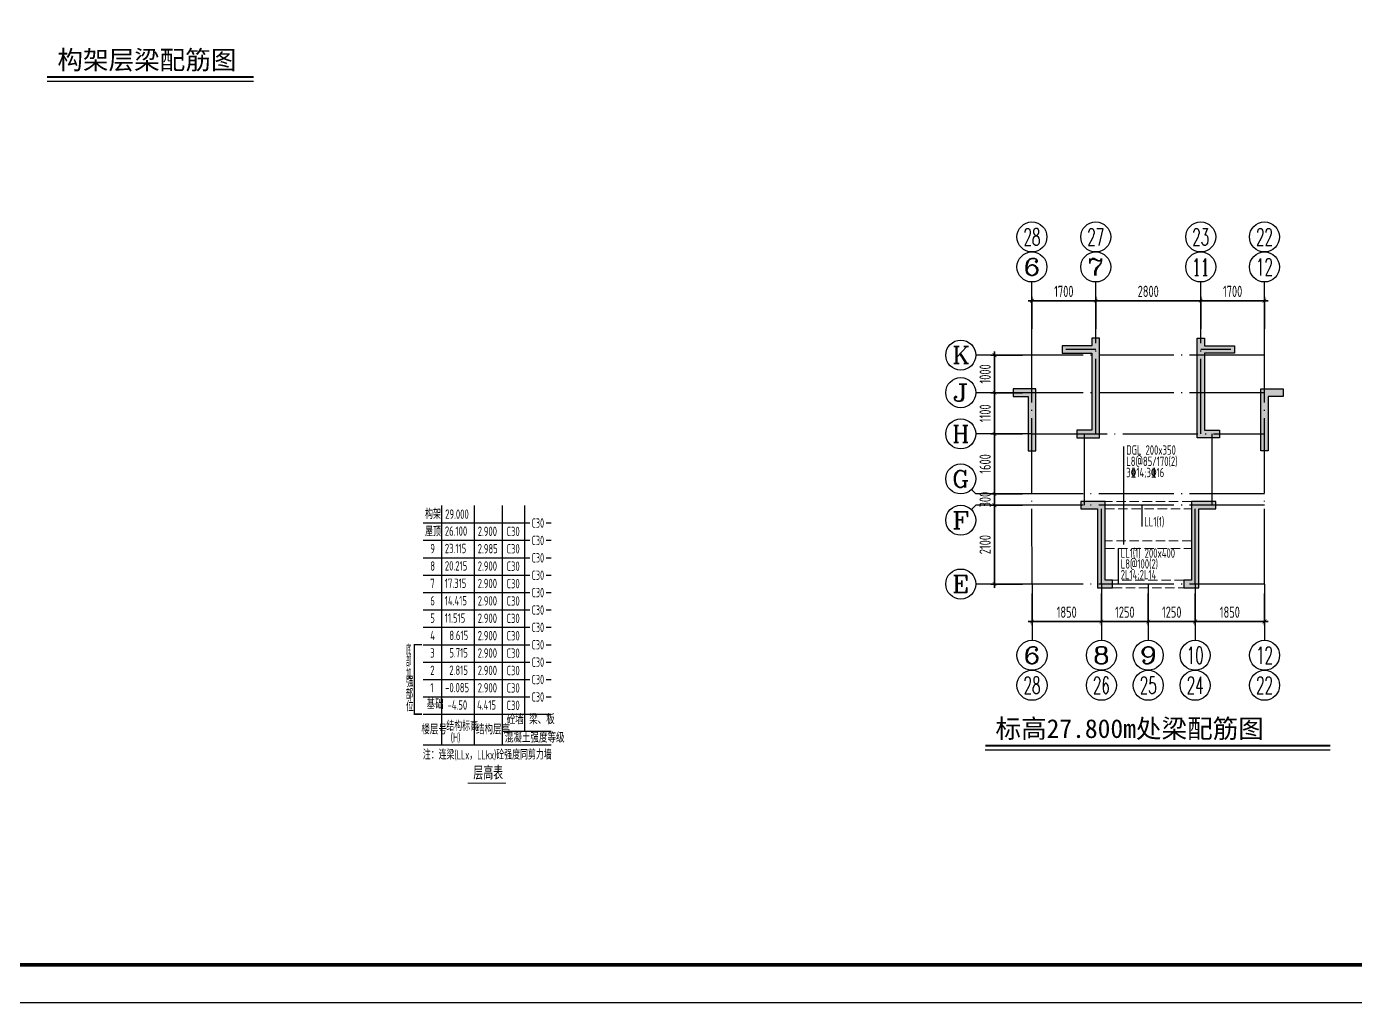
# Model space of a CAD drawing. Extents: x 826826 to 1642106, y -156213 to 399140.
# Drawn here: x 1422033 to 1457464, y -118305 to -92296 of the extents above; entities that cross this region are included whole.
import ezdxf
from ezdxf.enums import TextEntityAlignment as Align

# ---------------------------------------------------------------- set-up
doc = ezdxf.new("R2010")
doc.units = 0
doc.header["$LTSCALE"] = 1000
doc.linetypes.add('DASH', pattern=[0.35, 0.25, -0.1])
doc.linetypes.add('DOTE', pattern=[2.4200000000000004, 2, -0.2, 0.02, -0.2])
doc.layers.get('0').update_dxf_attribs({"linetype": 'CONTINUOUS'})
doc.layers.get('DEFPOINTS').update_dxf_attribs({"linetype": 'CONTINUOUS'})
for name, color, linetype in [('-TK', 7, 'CONTINUOUS'), ('A-AXIS', 1, 'CONTINUOUS'), ('A-DOTE', 10, 'DOTE'), ('AXIS_TEXT', 4, 'CONTINUOUS'), ('S-0-TEXT', 7, 'CONTINUOUS'), ('S-B表格', 2, 'CONTINUOUS'), ('S-L主梁线', 4, 'DASH'), ('S-L梁编号', 6, 'CONTINUOUS'), ('S-L梁配筋', 7, 'CONTINUOUS'), ('S-Q墙填充', 252, 'CONTINUOUS'), ('S-Q墙实线', 6, 'CONTINUOUS'), ('S-Y一般标注', 3, 'CONTINUOUS'), ('S-引出线', 40, 'CONTINUOUS'), ('S-文字', 7, 'CONTINUOUS'), ('TEXT', 2, 'CONTINUOUS')]:
    doc.layers.add(name, color=color, linetype=linetype)
doc.layers.add('7549', color=9, linetype='CONTINUOUS', lineweight=18)
doc.layers.add('砼柱', color=2, linetype='CONTINUOUS', lineweight=35)
doc.styles.add('-宋体', font='', dxfattribs={"width": 0.7, "height": 300, "bigfont": '宋体.TTF'})
doc.styles.add('_TCH_AXIS', font='COMPLEX', dxfattribs={"bigfont": 'GBCBIG'})
doc.styles.add('COMPLEX', font='COMPLEX')
doc.styles.add('TSSD_DIMENSION', font='Tssdeng.shx', dxfattribs={"width": 0.7, "bigfont": 'tssdchn.shx'})
doc.styles.add('TSSD_REIN', font='tssdeng.shx', dxfattribs={"width": 0.7, "height": 300, "bigfont": 'tssdchn.shx'})
doc.styles.get('-宋体').set_extended_font_data('SimSun')
doc.dimstyles.new('TSSD_100_100$0', dxfattribs={"dimtxt": 300, "dimasz": 80, "dimexe": 100, "dimexo": 250, "dimgap": 100, "dimtad": 1, "dimdec": 0, "dimzin": 0, "dimdsep": 46, "dimtxsty": 'TSSD_DIMENSION', "dimblk": 'ARCHTICK', "dimcen": 0, "dimdle": 100, "dimclrd": 3, "dimclre": 3, "dimclrt": 7, "dimadec": 0, "dimazin": 0, "dimtfac": 1, "dimtdec": 0, "dimtix": 1, "dimtmove": 2, "dimatfit": 3, "dimldrblk": 'ARCHTICK', "dimfxl": 0, "dimtolj": 1, "dimtzin": 0, "dimarcsym": 0})

# ---------------------------------------------------------------- blocks, each defined once
blk = doc.blocks.new('B20200424131938')
at = {"layer": '7549', "const_width": 40}
blk.add_lwpolyline([(416.9937140601687, 3687.597683618427), (216.7462586907204, 3687.597683618427), (216.746258690604, 1833.599590564729), (416.9937140601687, 1833.599590564729)], dxfattribs=at)
at = {"layer": 'S-0-TEXT'}
blk.add_lwpolyline([(1641.372756253928, 0, 27, 27, 0), (2658.182498520473, 0, 0, 0, 0)], format="xyseb", dxfattribs=at)
at = {"layer": 'S-B表格'}
for p, q in [((951.6376366096083, 1021.33697948698), (951.6376366096085, 7395.593869725592)), ((1817.279435567791, 1021.33697948698), (1817.279435567791, 7395.593869725592)), ((2566.92123452411, 1021.33697948698), (2566.92123452411, 7395.593869725592)), ((3166.921234523179, 1384.756090545561), (3166.921234524576, 7395.593869725592)), ((451.6376366097276, 6932.094346462167), (3166.921234524229, 6932.09434646205)), ((451.6376366097276, 6932.094346462167), (3166.921234523298, 6932.094346462167)), ((3166.921234523298, 6932.094346462167), (3298.016045281084, 6932.094346462167)), ((3166.921234523298, 6932.094346462167), (3298.016045281084, 6932.094346462167)), ((3166.921234523298, 6932.09434646205), (3298.016045281084, 6932.09434646205)), ((3730.744903227666, 6932.094346462167), (3861.839713985452, 6932.094346462167)), ((3730.744903227666, 6932.094346462167), (3861.839713985452, 6932.094346462167)), ((3730.744903227666, 6932.09434646205), (3861.839713985452, 6932.09434646205)), ((451.6376366097276, 6468.594823198742), (3166.921234524229, 6468.594823198742)), ((451.6376366097276, 6468.594823198742), (3166.921234523298, 6468.594823198742)), ((3166.921234523298, 6468.594823198742), (3298.016045281084, 6468.594823198742)), ((3166.921234523298, 6468.594823198859), (3298.016045281084, 6468.594823198859)), ((3166.921234523298, 6468.594823198742), (3298.016045281084, 6468.594823198742)), ((3730.744903227666, 6468.594823198742), (3861.839713985452, 6468.594823198742)), ((3730.744903227666, 6468.594823198859), (3861.839713985452, 6468.594823198859)), ((3730.744903227666, 6468.594823198742), (3861.839713985452, 6468.594823198742)), ((451.6376366097276, 6005.095299935318), (3166.921234524229, 6005.095299935201)), ((451.6376366097276, 6005.095299935318), (3166.921234523298, 6005.095299935318)), ((3166.921234523298, 6005.095299935318), (3298.016045281084, 6005.095299935318)), ((3166.921234523298, 6005.095299935318), (3298.016045281084, 6005.095299935318)), ((3166.921234523298, 6005.095299935201), (3298.016045281084, 6005.095299935201)), ((3730.744903227666, 6005.095299935318), (3861.839713985452, 6005.095299935318)), ((3730.744903227666, 6005.095299935318), (3861.839713985452, 6005.095299935318)), ((3730.744903227666, 6005.095299935201), (3861.839713985452, 6005.095299935201)), ((451.6376366097276, 5541.595776671893), (3166.921234524229, 5541.595776671893)), ((451.6376366097276, 5541.595776671893), (3166.921234523298, 5541.595776671893)), ((3166.921234523298, 5541.595776671893), (3298.016045281084, 5541.595776671893)), ((3166.921234523298, 5541.595776672009), (3298.016045281084, 5541.595776672009)), ((3166.921234523298, 5541.595776671893), (3298.016045281084, 5541.595776671893)), ((3730.744903227666, 5541.595776671893), (3861.839713985452, 5541.595776671893)), ((3730.744903227666, 5541.595776672009), (3861.839713985452, 5541.595776672009)), ((3730.744903227666, 5541.595776671893), (3861.839713985452, 5541.595776671893)), ((451.6376366096083, 5078.096253408701), (3166.92123452411, 5078.096253408585)), ((451.6376366096083, 5078.096253408701), (3166.921234523179, 5078.096253408701)), ((3166.921234523179, 5078.096253408585), (3298.016045280965, 5078.096253408585)), ((3166.921234523179, 5078.096253408818), (3298.016045280965, 5078.096253408818)), ((3166.921234523179, 5078.096253408585), (3298.016045280965, 5078.096253408585)), ((3730.744903227547, 5078.096253408585), (3861.839713985333, 5078.096253408585)), ((3730.744903227547, 5078.096253408818), (3861.839713985333, 5078.096253408818)), ((3730.744903227547, 5078.096253408585), (3861.839713985333, 5078.096253408585)), ((451.6376366096083, 4614.596730145277), (3166.921234523179, 4614.596730145277)), ((3166.921234523179, 4614.59673014516), (3298.016045280965, 4614.59673014516)), ((3730.744903227547, 4614.59673014516), (3861.839713985333, 4614.59673014516)), ((451.6376366096083, 4151.097206881735), (3166.921234523179, 4151.097206881735)), ((3166.921234523179, 4151.097206881735), (3298.016045280965, 4151.097206881735)), ((3730.744903227547, 4151.097206881735), (3861.839713985333, 4151.097206881735)), ((451.6376366096083, 3687.597683618427), (3166.921234523179, 3687.597683618427)), ((3166.921234523179, 3687.597683618427), (3298.016045280965, 3687.597683618427)), ((3730.744903227547, 3687.597683618427), (3861.839713985333, 3687.597683618427)), ((451.6376366096083, 3224.098160355003), (3166.921234523179, 3224.098160354886)), ((3166.921234523179, 3224.098160355003), (3298.016045280965, 3224.098160355003)), ((3730.744903227547, 3224.098160355003), (3861.839713985333, 3224.098160355003)), ((451.6376366096083, 2760.598637091578), (3166.921234523179, 2760.598637091578)), ((3166.921234523179, 2760.598637091578), (3298.016045280965, 2760.598637091578)), ((3730.744903227547, 2760.598637091578), (3861.839713985333, 2760.598637091578)), ((451.6376366096083, 2297.099113828153), (3166.921234523179, 2297.09911382827)), ((3166.921234523179, 2297.09911382827), (3298.016045280965, 2297.09911382827)), ((3730.744903227547, 2297.09911382827), (3861.839713985333, 2297.09911382827)), ((451.6376366096083, 1833.599590564729), (3166.921234523179, 1833.599590564612)), ((451.6376366096083, 1833.599590564729), (3861.839713986265, 1833.599590564845)), ((451.6376366096083, 1833.599590564729), (2853.92123452411, 1833.599590564729)), ((451.6376366096083, 1833.599590564729), (2853.92123452411, 1833.599590564729)), ((2566.92123452411, 1384.756090545561), (3861.839713985333, 1384.756090545445)), ((451.6376366096083, 1021.33697948698), (3861.839713986265, 1021.33697948698))]:
    blk.add_line(p, q, dxfattribs=at)
at = {"style": 'TSSD_REIN'}
for s, width, p, p2 in [('底', 0.5355750487290929, (-2.770691163372248, 3407.651745449242), (134.2437445311807, 3407.651745449242)), ('部', 0.530917874392318, (-2.770691163372248, 3099.738626648628), (134.2437445311807, 3099.738626648628)), ('加', 0.526340996164798, (-2.770691163372248, 2774.072635627308), (134.2437445311807, 2774.072635627308))]:
    blk.add_text(s, height=285, dxfattribs=dict(at, width=width)).set_placement(p, p2, align=Align.FIT)
for s, height, width, p in [('强', 285, 0.5355750487315499, (-2.770691163372248, 2476.847232150103)), ('部', 285, 0.5355750487315499, (-13.22069116355851, 2146.305481531032)), ('位', 285, 0.5355750487315499, (-2.770691163372248, 1820.250318979917)), ('砼墙', 250, 0.699999988079071, (2680.548405285226, 1495.107692304533)), ('梁、板', 250, 0.699999988079071, (3279.071237097727, 1495.107692304533))]:
    blk.add_text(s, height=height, dxfattribs=dict(at, width=width)).set_placement(p, align=Align.BOTTOM_LEFT)
for s, width, p in [('楼层号', 0.699999988079071, (404.5432422321755, 1298.96524921665)), ('结构标高', 0.65, (1070.262656526873, 1392.444196962519)), ('结构层高', 0.699999988079071, (1859.8933694812, 1298.96524921665)), ('(H)', 0.65, (1188.099655884551, 1086.004726709798)), ('混凝土强度等级', 0.699999988079071, (2629.389801186742, 1079.781164180953))]:
    blk.add_text(s, height=250, dxfattribs=dict(at, width=width)).set_placement(p)
at = {"layer": 'S-0-TEXT', "style": 'TSSD_REIN', "width": 0.7}
blk.add_text('层高表', height=360, dxfattribs=at).set_placement((1790.299302397063, 90))
at = {"layer": 'S-B表格', "style": 'TSSD_REIN'}
for s, width, p in [('构架', 0.65, (503.4414019157217, 7038.772501966664)), ('29.000', 0.699999988079071, (1038.852958294777, 7041.700919851429)), ('屋顶', 0.65, (503.4414019156276, 6575.272978703377)), ('26.100', 0.699999988079071, (1031.001406036669, 6589.870724747772)), ('2.900', 0.699999988079071, (1906.84056601336, 6584.614487697952)), ('C30', 0.699999988079071, (2674.848558006229, 6581.029699008097)), ('C30', 0.65, (3344.698724787103, 6804.02969900833)), ('C30', 0.65, (3344.698724787103, 6340.530175745138)), ('9', 0.699999988079071, (641.8082073995639, 6123.442783599603)), ('23.115', 0.699999988079071, (1031.001406036669, 6126.371201484231)), ('2.985', 0.699999988079071, (1906.84056601336, 6121.114964434528)), ('C30', 0.699999988079071, (2674.848558006229, 6117.530175744672)), ('C30', 0.65, (3344.698724787103, 5877.030652481481)), ('8', 0.699999988079071, (641.8082073995639, 5659.943260336178)), ('20.215', 0.699999988079071, (1031.001406036669, 5662.871678220923)), ('2.900', 0.699999988079071, (1906.84056601336, 5657.615441171103)), ('C30', 0.699999988079071, (2674.848558006229, 5654.030652481248)), ('7', 0.699999988079071, (641.8082073994447, 5196.44373707287)), ('17.315', 0.699999988079071, (1031.00140603655, 5199.372154957615)), ('2.900', 0.699999988079071, (1906.840566013241, 5194.115917907795)), ('C30', 0.699999988079071, (2674.84855800611, 5190.531129217939)), ('C30', 0.65, (3344.698724786984, 5413.531129218172)), ('6', 0.699999988079071, (641.8082073994447, 4732.944213809562)), ('14.415', 0.699999988079071, (1031.00140603655, 4735.87263169419)), ('2.900', 0.699999988079071, (1906.840566013241, 4730.616394644487)), ('C30', 0.699999988079071, (2674.84855800611, 4727.031605954631)), ('C30', 0.65, (3344.698724786984, 4950.031605954864)), ('C30', 0.65, (3344.698724787915, 4486.532082691905)), ('5', 0.699999988079071, (641.8082073994447, 4269.444690546021)), ('11.515', 0.699999988079071, (1031.00140603655, 4272.373108430766)), ('2.900', 0.699999988079071, (1906.840566013241, 4267.116871381178)), ('C30', 0.699999988079071, (2674.84855800611, 4263.532082691207)), ('C30', 0.65, (3344.698724786984, 4023.03255942848)), ('4', 0.699999988079071, (641.8082073994447, 3805.945167282596)), ('8.615', 0.699999988079071, (1150.074253408471, 3808.873585167341)), ('2.900', 0.699999988079071, (1906.840566013241, 3803.617348117754)), ('C30', 0.699999988079071, (2674.84855800611, 3800.032559427666)), ('3', 0.699999988079071, (641.8082073994447, 3342.445644019521)), ('5.715', 0.699999988079071, (1150.074253408471, 3345.374061903916)), ('2.900', 0.699999988079071, (1906.840566013241, 3340.117824854446)), ('C30', 0.699999988079071, (2674.84855800611, 3336.533036164357)), ('C30', 0.65, (3344.698724786984, 3559.533036165289)), ('C30', 0.65, (3344.698724786984, 3096.033512902097)), ('2', 0.699999988079071, (641.8082073994447, 2878.946120756096)), ('2.815', 0.699999988079071, (1150.074253408471, 2881.874538640608)), ('2.900', 0.699999988079071, (1906.840566013241, 2876.618301590905)), ('C30', 0.699999988079071, (2674.84855800611, 2873.033512900933)), ('C30', 0.65, (3344.698724786052, 2632.533989637392)), ('1', 0.699999988079071, (641.8082073994447, 2415.446597492672)), ('-0.085', 0.699999988079071, (1038.153636088828, 2418.375015377183)), ('2.900', 0.699999988079071, (1906.840566013241, 2413.118778327596)), ('C30', 0.699999988079071, (2674.84855800611, 2409.533989637508)), ('基础', 0.699999988079071, (545.013001336949, 1974.311640174012)), ('-4.50', 0.699999988079071, (1102.902116580168, 1954.875492113759)), ('4.415', 0.699999988079071, (1890.588573165704, 1955.437554465025)), ('C30', 0.699999988079071, (2674.84855800611, 1946.034466374083)), ('C30', 0.65, (3344.698724786052, 2169.034466373967))]:
    blk.add_text(s, height=250, dxfattribs=dict(at, width=width)).set_placement(p)
at = {"layer": 'TEXT', "style": 'TSSD_REIN', "width": 0.65}
blk.add_text('注：连梁(LLx，LLkx)砼强度同剪力墙', height=250, dxfattribs=at).set_placement((443.440960889915, 627.3539512397256))
blk = doc.blocks.new('_ArchTick')
at = {"color": 0, "linetype": 'ByBlock', "const_width": 0.15}
blk.add_lwpolyline([(-0.5, -0.5), (0.5, 0.5)], dxfattribs=at)
blk = doc.blocks.new('*D2973')
at = {"layer": 'DEFPOINTS', "color": 0}
for p in [(-1466988.150266623, -58033.17152460195), (-1465988.150266623, -58033.17152460195), (-1465988.150266621, -60133.17152460207)]:
    blk.add_point(p, dxfattribs=at)
at = {"layer": 'S-Y一般标注', "color": 0, "lineweight": -2}
for p, q in [((-1466238.150266623, -58033.17152460195), (-1467088.150266623, -58033.17152460195)), ((-1466988.150266623, -60233.17152460207), (-1466988.150266623, -57933.17152460195)), ((-1466238.150266621, -60133.17152460207), (-1467088.150266623, -60133.17152460207))]:
    blk.add_line(p, q, dxfattribs=at)
at = {"layer": 'S-Y一般标注', "color": 0, "lineweight": -2, "xscale": 100, "yscale": 100, "zscale": 100}
for p, rotation in [((-1466988.150266623, -58033.17152460195), 90), ((-1466988.150266623, -60133.17152460207), 270)]:
    blk.add_blockref('_ArchTick', p, dxfattribs=dict(at, rotation=rotation))
at = {"layer": 'S-Y一般标注', "color": 7, "insert": (-1467238.150266623, -59083.17152460225), "char_height": 300, "attachment_point": 5, "rotation": 90, "style": 'TSSD_DIMENSION'}
blk.add_mtext('\\A1;2100', dxfattribs=at)
blk = doc.blocks.new('*D2974')
at = {"layer": 'DEFPOINTS', "color": 0}
for p in [(-1466988.150266624, -57733.1715246016), (-1465988.150266623, -57733.1715246016), (-1465988.150266623, -58033.17152460149)]:
    blk.add_point(p, dxfattribs=at)
at = {"layer": 'S-Y一般标注', "color": 0, "lineweight": -2}
for p, q in [((-1466238.150266623, -57733.1715246016), (-1467088.150266624, -57733.1715246016)), ((-1466988.150266624, -57733.1715246016), (-1466988.150266624, -57633.1715246016)), ((-1466988.150266624, -58033.17152460149), (-1466988.150266624, -57733.1715246016)), ((-1466238.150266623, -58033.17152460149), (-1467088.150266624, -58033.17152460149)), ((-1466988.150266624, -58033.17152460149), (-1466988.150266624, -58133.17152460149))]:
    blk.add_line(p, q, dxfattribs=at)
at = {"layer": 'S-Y一般标注', "color": 0, "lineweight": -2, "xscale": 100, "yscale": 100, "zscale": 100}
for p, rotation in [((-1466988.150266624, -57733.1715246016), 270), ((-1466988.150266624, -58033.17152460149), 90)]:
    blk.add_blockref('_ArchTick', p, dxfattribs=dict(at, rotation=rotation))
at = {"layer": 'S-Y一般标注', "color": 7, "insert": (-1467238.150266624, -57883.17152460178), "char_height": 300, "attachment_point": 5, "rotation": 90, "style": 'TSSD_DIMENSION'}
blk.add_mtext('\\A1;300', dxfattribs=at)
blk = doc.blocks.new('*D2975')
at = {"layer": 'DEFPOINTS', "color": 0}
for p in [(-1466988.150266624, -56133.1718754328), (-1465988.150266624, -56133.1718754328), (-1465988.150266623, -57733.17152460218)]:
    blk.add_point(p, dxfattribs=at)
at = {"layer": 'S-Y一般标注', "color": 0, "lineweight": -2}
for p, q in [((-1466238.150266624, -56133.1718754328), (-1467088.150266624, -56133.1718754328)), ((-1466988.150266624, -57833.17152460218), (-1466988.150266624, -56033.1718754328)), ((-1466238.150266623, -57733.17152460218), (-1467088.150266624, -57733.17152460218))]:
    blk.add_line(p, q, dxfattribs=at)
at = {"layer": 'S-Y一般标注', "color": 0, "lineweight": -2, "xscale": 100, "yscale": 100, "zscale": 100}
for p, rotation in [((-1466988.150266624, -56133.1718754328), 90), ((-1466988.150266624, -57733.17152460218), 270)]:
    blk.add_blockref('_ArchTick', p, dxfattribs=dict(at, rotation=rotation))
at = {"layer": 'S-Y一般标注', "color": 7, "insert": (-1467238.150266624, -56933.17170001773), "char_height": 300, "attachment_point": 5, "rotation": 90, "style": 'TSSD_DIMENSION'}
blk.add_mtext('\\A1;1600', dxfattribs=at)
blk = doc.blocks.new('*D2976')
at = {"layer": 'DEFPOINTS', "color": 0}
for p in [(-1466988.150266625, -55033.17187544153), (-1465988.150266625, -55033.17187544153), (-1465988.150266624, -56133.17187543256)]:
    blk.add_point(p, dxfattribs=at)
at = {"layer": 'S-Y一般标注', "color": 0, "lineweight": -2}
for p, q in [((-1466238.150266625, -55033.17187544153), (-1467088.150266625, -55033.17187544153)), ((-1466988.150266625, -56233.17187543256), (-1466988.150266625, -54933.17187544153)), ((-1466238.150266624, -56133.17187543256), (-1467088.150266625, -56133.17187543256))]:
    blk.add_line(p, q, dxfattribs=at)
at = {"layer": 'S-Y一般标注', "color": 0, "lineweight": -2, "xscale": 100, "yscale": 100, "zscale": 100}
for p, rotation in [((-1466988.150266625, -55033.17187544153), 90), ((-1466988.150266625, -56133.17187543256), 270)]:
    blk.add_blockref('_ArchTick', p, dxfattribs=dict(at, rotation=rotation))
at = {"layer": 'S-Y一般标注', "color": 7, "insert": (-1467238.150266625, -55583.17187543729), "char_height": 300, "attachment_point": 5, "rotation": 90, "style": 'TSSD_DIMENSION'}
blk.add_mtext('\\A1;1100', dxfattribs=at)
blk = doc.blocks.new('*D2977')
at = {"layer": 'DEFPOINTS', "color": 0}
for p in [(-1466988.150266626, -54033.17184281986), (-1465988.150266625, -54033.17184281986), (-1465988.150266625, -55033.17187544176)]:
    blk.add_point(p, dxfattribs=at)
at = {"layer": 'S-Y一般标注', "color": 0, "lineweight": -2}
for p, q in [((-1466238.150266625, -54033.17184281986), (-1467088.150266626, -54033.17184281986)), ((-1466988.150266626, -55133.17187544176), (-1466988.150266626, -53933.17184281986)), ((-1466238.150266625, -55033.17187544176), (-1467088.150266626, -55033.17187544176))]:
    blk.add_line(p, q, dxfattribs=at)
at = {"layer": 'S-Y一般标注', "color": 0, "lineweight": -2, "xscale": 100, "yscale": 100, "zscale": 100}
for p, rotation in [((-1466988.150266626, -54033.17184281986), 90), ((-1466988.150266626, -55033.17187544176), 270)]:
    blk.add_blockref('_ArchTick', p, dxfattribs=dict(at, rotation=rotation))
at = {"layer": 'S-Y一般标注', "color": 7, "insert": (-1467238.150266626, -54533.17185913105), "char_height": 300, "attachment_point": 5, "rotation": 90, "style": 'TSSD_DIMENSION'}
blk.add_mtext('\\A1;1000', dxfattribs=at)
blk = doc.blocks.new('*D2978')
at = {"layer": 'DEFPOINTS', "color": 0}
for p in [(-1464289.611675177, -52583.17000244062), (-1465989.612818225, -53583.17000244068), (-1464289.611675177, -53583.17000244068)]:
    blk.add_point(p, dxfattribs=at)
at = {"layer": 'S-Y一般标注', "color": 0, "lineweight": -2}
for p, q in [((-1466089.612818225, -52583.17000244062), (-1464189.611675177, -52583.17000244062)), ((-1465989.612818225, -53333.17000244068), (-1465989.612818225, -52483.17000244062)), ((-1464289.611675177, -53333.17000244068), (-1464289.611675177, -52483.17000244062))]:
    blk.add_line(p, q, dxfattribs=at)
at = {"layer": 'S-Y一般标注', "color": 0, "lineweight": -2, "xscale": 100, "yscale": 100, "zscale": 100, "rotation": 180}
blk.add_blockref('_ArchTick', (-1465989.612818225, -52583.17000244062), dxfattribs=at)
at = {"layer": 'S-Y一般标注', "color": 0, "lineweight": -2, "xscale": 100, "yscale": 100, "zscale": 100}
blk.add_blockref('_ArchTick', (-1464289.611675177, -52583.17000244062), dxfattribs=at)
at = {"layer": 'S-Y一般标注', "color": 7, "insert": (-1465139.612246701, -52333.17000244062), "char_height": 300, "attachment_point": 5, "style": 'TSSD_DIMENSION'}
blk.add_mtext('\\A1;1700', dxfattribs=at)
blk = doc.blocks.new('*D2979')
at = {"layer": 'DEFPOINTS', "color": 0}
for p in [(-1461489.611673885, -52583.17000244062), (-1464289.611675177, -53583.17000244068), (-1461489.611673885, -53583.17000244068)]:
    blk.add_point(p, dxfattribs=at)
at = {"layer": 'S-Y一般标注', "color": 0, "lineweight": -2}
for p, q in [((-1464389.611675177, -52583.17000244062), (-1461389.611673885, -52583.17000244062)), ((-1464289.611675177, -53333.17000244068), (-1464289.611675177, -52483.17000244062)), ((-1461489.611673885, -53333.17000244068), (-1461489.611673885, -52483.17000244062))]:
    blk.add_line(p, q, dxfattribs=at)
at = {"layer": 'S-Y一般标注', "color": 0, "lineweight": -2, "xscale": 100, "yscale": 100, "zscale": 100, "rotation": 180}
blk.add_blockref('_ArchTick', (-1464289.611675177, -52583.17000244062), dxfattribs=at)
at = {"layer": 'S-Y一般标注', "color": 0, "lineweight": -2, "xscale": 100, "yscale": 100, "zscale": 100}
blk.add_blockref('_ArchTick', (-1461489.611673885, -52583.17000244062), dxfattribs=at)
at = {"layer": 'S-Y一般标注', "color": 7, "insert": (-1462889.611674531, -52333.17000244062), "char_height": 300, "attachment_point": 5, "style": 'TSSD_DIMENSION'}
blk.add_mtext('\\A1;2800', dxfattribs=at)
blk = doc.blocks.new('*D2980')
at = {"layer": 'DEFPOINTS', "color": 0}
for p in [(-1459789.612818225, -52583.17000244062), (-1461489.611673885, -53583.17000244068), (-1459789.612818225, -53583.17000244068)]:
    blk.add_point(p, dxfattribs=at)
at = {"layer": 'S-Y一般标注', "color": 0, "lineweight": -2}
for p, q in [((-1461589.611673885, -52583.17000244062), (-1459689.612818225, -52583.17000244062)), ((-1461489.611673885, -53333.17000244068), (-1461489.611673885, -52483.17000244062)), ((-1459789.612818225, -53333.17000244068), (-1459789.612818225, -52483.17000244062))]:
    blk.add_line(p, q, dxfattribs=at)
at = {"layer": 'S-Y一般标注', "color": 0, "lineweight": -2, "xscale": 100, "yscale": 100, "zscale": 100, "rotation": 180}
blk.add_blockref('_ArchTick', (-1461489.611673885, -52583.17000244062), dxfattribs=at)
at = {"layer": 'S-Y一般标注', "color": 0, "lineweight": -2, "xscale": 100, "yscale": 100, "zscale": 100}
blk.add_blockref('_ArchTick', (-1459789.612818225, -52583.17000244062), dxfattribs=at)
at = {"layer": 'S-Y一般标注', "color": 7, "insert": (-1460639.612246055, -52333.17000244062), "char_height": 300, "attachment_point": 5, "style": 'TSSD_DIMENSION'}
blk.add_mtext('\\A1;1700', dxfattribs=at)
blk = doc.blocks.new('*D2981')
at = {"layer": 'DEFPOINTS', "color": 0}
for p in [(-1464138.150266628, -60133.1715246024), (-1462888.150266628, -60133.1715246024), (-1462888.150266628, -61133.17152460018)]:
    blk.add_point(p, dxfattribs=at)
at = {"layer": 'S-Y一般标注', "color": 0, "lineweight": -2}
for p, q in [((-1464138.150266628, -60383.1715246024), (-1464138.150266628, -61233.17152460018)), ((-1462888.150266628, -60383.1715246024), (-1462888.150266628, -61233.17152460018)), ((-1464238.150266628, -61133.17152460018), (-1462788.150266628, -61133.17152460018))]:
    blk.add_line(p, q, dxfattribs=at)
at = {"layer": 'S-Y一般标注', "color": 0, "lineweight": -2, "xscale": 100, "yscale": 100, "zscale": 100, "rotation": 180}
blk.add_blockref('_ArchTick', (-1464138.150266628, -61133.17152460018), dxfattribs=at)
at = {"layer": 'S-Y一般标注', "color": 0, "lineweight": -2, "xscale": 100, "yscale": 100, "zscale": 100}
blk.add_blockref('_ArchTick', (-1462888.150266628, -61133.17152460018), dxfattribs=at)
at = {"layer": 'S-Y一般标注', "color": 7, "insert": (-1463513.150266628, -60883.17152460018), "char_height": 300, "attachment_point": 5, "style": 'TSSD_DIMENSION'}
blk.add_mtext('\\A1;1250', dxfattribs=at)
blk = doc.blocks.new('*D2982')
at = {"layer": 'DEFPOINTS', "color": 0}
for p in [(-1461638.150266628, -60133.1715246024), (-1459788.150266628, -60133.1715246024), (-1459788.150266628, -61133.17152460018)]:
    blk.add_point(p, dxfattribs=at)
at = {"layer": 'S-Y一般标注', "color": 0, "lineweight": -2}
for p, q in [((-1461638.150266628, -60383.1715246024), (-1461638.150266628, -61233.17152460018)), ((-1459788.150266628, -60383.1715246024), (-1459788.150266628, -61233.17152460018)), ((-1461738.150266628, -61133.17152460018), (-1459688.150266628, -61133.17152460018))]:
    blk.add_line(p, q, dxfattribs=at)
at = {"layer": 'S-Y一般标注', "color": 0, "lineweight": -2, "xscale": 100, "yscale": 100, "zscale": 100, "rotation": 180}
blk.add_blockref('_ArchTick', (-1461638.150266628, -61133.17152460018), dxfattribs=at)
at = {"layer": 'S-Y一般标注', "color": 0, "lineweight": -2, "xscale": 100, "yscale": 100, "zscale": 100}
blk.add_blockref('_ArchTick', (-1459788.150266628, -61133.17152460018), dxfattribs=at)
at = {"layer": 'S-Y一般标注', "color": 7, "insert": (-1460713.150266628, -60883.17152460018), "char_height": 300, "attachment_point": 5, "style": 'TSSD_DIMENSION'}
blk.add_mtext('\\A1;1850', dxfattribs=at)
blk = doc.blocks.new('_AXISO')
blk.add_circle((0, 0), 0.5)
at = {"layer": 'AXIS_TEXT', "style": 'COMPLEX', "width": 1.041666666666667}
blk.add_attdef('A', text='', height=0.56, dxfattribs=at).set_placement((-0.25, -0.28), (0.25, -0.28), align=Align.FIT)
blk = doc.blocks.new('*D2983')
at = {"layer": 'DEFPOINTS', "color": 0}
for p in [(-1465988.150266628, -60133.1715246024), (-1464138.150266628, -60133.1715246024), (-1464138.150266628, -61133.17152460018)]:
    blk.add_point(p, dxfattribs=at)
at = {"layer": 'S-Y一般标注', "color": 0, "lineweight": -2}
for p, q in [((-1465988.150266628, -60383.1715246024), (-1465988.150266628, -61233.17152460018)), ((-1464138.150266628, -60383.1715246024), (-1464138.150266628, -61233.17152460018)), ((-1466088.150266628, -61133.17152460018), (-1464038.150266628, -61133.17152460018))]:
    blk.add_line(p, q, dxfattribs=at)
at = {"layer": 'S-Y一般标注', "color": 0, "lineweight": -2, "xscale": 100, "yscale": 100, "zscale": 100, "rotation": 180}
blk.add_blockref('_ArchTick', (-1465988.150266628, -61133.17152460018), dxfattribs=at)
at = {"layer": 'S-Y一般标注', "color": 0, "lineweight": -2, "xscale": 100, "yscale": 100, "zscale": 100}
blk.add_blockref('_ArchTick', (-1464138.150266628, -61133.17152460018), dxfattribs=at)
at = {"layer": 'S-Y一般标注', "color": 7, "insert": (-1465063.150266628, -60883.17152460018), "char_height": 300, "attachment_point": 5, "style": 'TSSD_DIMENSION'}
blk.add_mtext('\\A1;1850', dxfattribs=at)
blk = doc.blocks.new('*D2984')
at = {"layer": 'DEFPOINTS', "color": 0}
for p in [(-1462888.150266628, -60133.1715246024), (-1461638.150266628, -60133.1715246024), (-1461638.150266628, -61133.17152460018)]:
    blk.add_point(p, dxfattribs=at)
at = {"layer": 'S-Y一般标注', "color": 0, "lineweight": -2}
for p, q in [((-1462888.150266628, -60383.1715246024), (-1462888.150266628, -61233.17152460018)), ((-1461638.150266628, -60383.1715246024), (-1461638.150266628, -61233.17152460018)), ((-1462988.150266628, -61133.17152460018), (-1461538.150266628, -61133.17152460018))]:
    blk.add_line(p, q, dxfattribs=at)
at = {"layer": 'S-Y一般标注', "color": 0, "lineweight": -2, "xscale": 100, "yscale": 100, "zscale": 100, "rotation": 180}
blk.add_blockref('_ArchTick', (-1462888.150266628, -61133.17152460018), dxfattribs=at)
at = {"layer": 'S-Y一般标注', "color": 0, "lineweight": -2, "xscale": 100, "yscale": 100, "zscale": 100}
blk.add_blockref('_ArchTick', (-1461638.150266628, -61133.17152460018), dxfattribs=at)
at = {"layer": 'S-Y一般标注', "color": 7, "insert": (-1462263.150266628, -60883.17152460018), "char_height": 300, "attachment_point": 5, "style": 'TSSD_DIMENSION'}
blk.add_mtext('\\A1;1250', dxfattribs=at)
blk = doc.blocks.new('A1')
blk.add_lwpolyline([(0, 59400), (0, 0), (84100, 0), (84100, 59400)], close=True)
at = {"const_width": 100}
blk.add_lwpolyline([(2500, 58400), (2500, 1000), (83100, 1000), (83100, 58400)], close=True, dxfattribs=at)
blk = doc.blocks.new('20210810.07222702')
at = {"layer": 'S-Q墙填充'}
h = blk.add_hatch(color=252, dxfattribs=at)
h.dxf.hatch_style = 1
h.paths.add_polyline_path([(-1464389.611675177, -53783.17075775848), (-1465188.144750402, -53783.17075775848), (-1465188.144750402, -53983.17075775848), (-1464389.611675177, -53983.17075775848), (-1464389.611675177, -55033.17227438959), (-1464389.611675177, -56033.17865910584), (-1464588.139761282, -56033.17865910584), (-1464789.617124947, -56033.17865910584), (-1464789.617124947, -56233.17865910584), (-1464588.139761282, -56233.17865910584), (-1464189.611675177, -56233.1786591059), (-1464189.611675177, -55033.17227438959), (-1464189.611675177, -53883.17075775848), (-1464189.611675177, -53583.17000244062), (-1464389.611675177, -53583.17000244062)])
h = blk.add_hatch(color=252, dxfattribs=at)
h.dxf.hatch_style = 1
h.paths.add_polyline_path([(-1461388.03304082, -53783.17075775848), (-1460589.499965595, -53783.17075775848), (-1460589.499965595, -53983.17075775848), (-1461388.03304082, -53983.17075775848), (-1461388.03304082, -55033.17227438959), (-1461388.03304082, -56033.17865910584), (-1461189.504954715, -56033.17865910584), (-1460988.027591051, -56033.17865910584), (-1460988.027591051, -56233.17865910584), (-1461189.504954715, -56233.17865910584), (-1461588.03304082, -56233.1786591059), (-1461588.03304082, -55033.17227438959), (-1461588.03304082, -53883.17075775848), (-1461588.03304082, -53583.17000244062), (-1461388.03304082, -53583.17000244062)])
h = blk.add_hatch(color=252, dxfattribs=at)
h.dxf.hatch_style = 1
h.paths.add_polyline_path([(-1466088.149369801, -56133.178659024), (-1466088.149370169, -56583.16885097621), (-1465888.149370251, -56583.16885113995), (-1465888.149369883, -56133.17865918768), (-1465888.149368901, -54933.17227438959), (-1466488.149368952, -54933.17227438959), (-1466488.149368952, -55133.17227438959), (-1466088.149368983, -55133.17227438959)])
h = blk.add_hatch(color=252, dxfattribs=at)
h.dxf.hatch_style = 1
h.paths.add_polyline_path([(-1459688.165327022, -56133.178659024), (-1459688.165326654, -56583.16885097621), (-1459888.165326572, -56583.16885113995), (-1459888.16532694, -56133.17865918768), (-1459888.165327922, -54933.17227438959), (-1459288.165327871, -54933.17227438959), (-1459288.165327871, -55133.17227438959), (-1459688.16532784, -55133.17227438959)])
h = blk.add_hatch(color=252, dxfattribs=at)
h.dxf.hatch_style = 1
h.paths.add_polyline_path([(-1464238.153106841, -60233.1719366947), (-1463838.153107502, -60233.1719366947), (-1463838.153107502, -60033.1719366947), (-1464038.153106841, -60033.1719366947), (-1464038.153106841, -57933.17596460849), (-1464688.139761282, -57933.17596460849), (-1464688.139761282, -58133.17596460849), (-1464238.153106841, -58133.17596460849)])
h = blk.add_hatch(color=252, dxfattribs=at)
h.dxf.hatch_style = 1
h.paths.add_polyline_path([(-1461738.161589982, -60033.1719366947), (-1461938.161589314, -60033.1719366947), (-1461938.161589314, -60233.1719366947), (-1461538.161589982, -60233.1719366947), (-1461538.161589982, -58133.17596460849), (-1461488.145272031, -58133.17596460849), (-1461088.138269898, -58133.17596460849), (-1461088.138269898, -57933.17596460849), (-1461488.145272031, -57933.17596460849), (-1461738.161589982, -57933.17596460849)])
at = {"layer": 'A-AXIS'}
for p, q in [((-1465989.612818225, -53583.17000244068), (-1465989.612818225, -52083.17000244062)), ((-1464289.611673885, -53583.17000244068), (-1464289.611673885, -52083.17000244062)), ((-1461489.611673885, -53583.17000244068), (-1461489.611673885, -52083.17000244062)), ((-1459789.612818225, -53583.17000244091), (-1459789.612818225, -52083.17000244086)), ((-1465988.150266626, -54033.17184281823), (-1467488.150266627, -54033.17184281823)), ((-1465988.150266626, -55033.17187544199), (-1467488.150266627, -55033.17187544199)), ((-1465988.150266619, -56133.17187543291), (-1467488.15026662, -56133.17187543291)), ((-1467605.307554145, -57616.01423707694), (-1467488.15026662, -57733.1715246023)), ((-1465988.150266619, -57733.1715246023), (-1467488.15026662, -57733.1715246023)), ((-1467605.307554145, -58150.32881212766), (-1467488.15026662, -58033.1715246023)), ((-1465988.150266619, -58033.1715246023), (-1467488.15026662, -58033.1715246023)), ((-1465988.150266619, -60133.1715246023), (-1467488.15026662, -60133.1715246023)), ((-1465988.150266628, -60133.1715246024), (-1465988.150266628, -61633.17152460018)), ((-1464138.150266628, -60133.17152460234), (-1464138.150266628, -61633.17152460013)), ((-1462888.150266628, -60133.1715246024), (-1462888.150266628, -61633.17152460018)), ((-1461638.150266628, -60133.17152460234), (-1461638.150266628, -61633.17152460013)), ((-1459788.150266628, -60133.1715246024), (-1459788.150266628, -61633.17152460018))]:
    blk.add_line(p, q, dxfattribs=at)
at = {"layer": 'A-DOTE'}
for p, q in [((-1465988.150266628, -60133.17152459099), (-1465989.612819517, -53583.17000244068)), ((-1464288.149122288, -56133.17187543352), (-1464289.611675177, -53583.17000244062)), ((-1461488.149122288, -56133.17187543352), (-1461489.611675177, -53583.17000244062)), ((-1459788.150266628, -60133.17152459279), (-1459789.612819517, -53583.17000244068)), ((-1459788.150266628, -54033.17184281999), (-1465988.150266628, -54033.17184281997)), ((-1464288.149122288, -53883.17183816269), (-1465088.149122288, -53883.17183816269)), ((-1460688.149122288, -53883.17183816293), (-1461488.149122288, -53883.17183816269)), ((-1459788.150266628, -55033.17187544212), (-1465988.150266628, -55033.17187544211)), ((-1465988.150266628, -56133.17187543309), (-1459788.150266628, -56133.17187543281)), ((-1464588.150266628, -58033.17152460268), (-1464588.150266628, -56133.17187543329)), ((-1461188.150266628, -58033.17152460268), (-1461188.150266628, -56133.17187543329)), ((-1459788.150266628, -57733.1715246022), (-1465988.150266628, -57733.17152460236)), ((-1459788.150266628, -58033.17152460243), (-1465988.150266628, -58033.17152460242)), ((-1464138.150266628, -60133.17152459139), (-1464138.150266628, -58033.17152460268)), ((-1461638.150266628, -60133.17152459209), (-1461638.150266628, -58033.17152460268)), ((-1459788.150266628, -60133.17152460243), (-1465988.150266628, -60133.17152460236)), ((-1462888.150266628, -60133.1715245918), (-1462888.150266628, -60133.17152460245))]:
    blk.add_line(p, q, dxfattribs=at)
at = {"layer": 'S-L主梁线', "linetype": 'DASH', "lineweight": 18}
for p, q in [((-1461738.161589982, -57933.17596460849), (-1464038.153106841, -57933.17596460849)), ((-1464038.153106841, -58133.17596460849), (-1461738.161589982, -58133.17596460849)), ((-1461738.161589982, -58983.17839065769), (-1464038.153106841, -58983.17839065769)), ((-1464038.153106841, -59183.17839065769), (-1461738.161589982, -59183.17839065769)), ((-1461938.161589314, -60033.1719366947), (-1463838.153107502, -60033.1719366947)), ((-1463838.153107502, -60233.1719366947), (-1461938.161589314, -60233.1719366947))]:
    blk.add_line(p, q, dxfattribs=at)
at = {"layer": 'S-L梁编号', "color": 6}
for p, q in [((-1463536.64213273, -59083.11119565813), (-1463536.64213273, -56465.84063237922)), ((-1463055.871911483, -58033.17390908513), (-1463055.871911483, -58598.50994861413)), ((-1463685.184049914, -60133.1739090851), (-1463685.184049914, -59184.63626332001))]:
    blk.add_line(p, q, dxfattribs=at)
at = {"layer": 'S-Q墙实线'}
for points in [[(-1464389.611675177, -53783.17075775848), (-1465188.144750402, -53783.17075775848), (-1465188.144750402, -53983.17075775848), (-1464389.611675177, -53983.17075775848), (-1464389.611675177, -55033.17227438959), (-1464389.611675177, -56033.17865910584), (-1464588.139761282, -56033.17865910584), (-1464789.617124947, -56033.17865910584), (-1464789.617124947, -56233.17865910584), (-1464588.139761282, -56233.17865910584), (-1464189.611675177, -56233.1786591059), (-1464189.611675177, -55033.17227438959), (-1464189.611675177, -53883.17075775848), (-1464189.611675177, -53583.17000244062), (-1464389.611675177, -53583.17000244062), (-1464389.611675177, -53783.17075775848)], [(-1461388.03304082, -53783.17075775848), (-1460589.499965595, -53783.17075775848), (-1460589.499965595, -53983.17075775848), (-1461388.03304082, -53983.17075775848), (-1461388.03304082, -55033.17227438959), (-1461388.03304082, -56033.17865910584), (-1461189.504954715, -56033.17865910584), (-1460988.027591051, -56033.17865910584), (-1460988.027591051, -56233.17865910584), (-1461189.504954715, -56233.17865910584), (-1461588.03304082, -56233.1786591059), (-1461588.03304082, -55033.17227438959), (-1461588.03304082, -53883.17075775848), (-1461588.03304082, -53583.17000244062), (-1461388.03304082, -53583.17000244062), (-1461388.03304082, -53783.17075775848)], [(-1461738.161589982, -60033.1719366947), (-1461938.161589314, -60033.1719366947), (-1461938.161589314, -60233.1719366947), (-1461538.161589982, -60233.1719366947), (-1461538.161589982, -58133.17596460849), (-1461488.145272031, -58133.17596460849), (-1461088.138269898, -58133.17596460849), (-1461088.138269898, -57933.17596460849), (-1461488.145272031, -57933.17596460849), (-1461738.161589982, -57933.17596460849), (-1461738.161589982, -60033.17193669476)]]:
    blk.add_lwpolyline(points, dxfattribs=at)
for points in [[(-1466088.149369801, -56133.178659024), (-1466088.149370169, -56583.16885097621), (-1465888.149370251, -56583.16885113995), (-1465888.149369883, -56133.17865918768), (-1465888.149368901, -54933.17227438959), (-1466488.149368952, -54933.17227438959), (-1466488.149368952, -55133.17227438959), (-1466088.149368983, -55133.17227438959)], [(-1459688.165327022, -56133.178659024), (-1459688.165326654, -56583.16885097621), (-1459888.165326572, -56583.16885113995), (-1459888.16532694, -56133.17865918768), (-1459888.165327922, -54933.17227438959), (-1459288.165327871, -54933.17227438959), (-1459288.165327871, -55133.17227438959), (-1459688.16532784, -55133.17227438959)], [(-1464238.153106841, -60233.1719366947), (-1463838.153107502, -60233.1719366947), (-1463838.153107502, -60033.1719366947), (-1464038.153106841, -60033.1719366947), (-1464038.153106841, -57933.17596460849), (-1464688.139761282, -57933.17596460849), (-1464688.139761282, -58133.17596460849), (-1464238.153106841, -58133.17596460849)]]:
    blk.add_lwpolyline(points, close=True, dxfattribs=at)
at = {"layer": 'A-AXIS'}
ref = blk.add_blockref('_AXISO', (-1465989.612818225, -50883.17000244062), dxfattribs=dict(at, xscale=800, yscale=800, zscale=800))
ref.add_attrib('A', '28', dxfattribs={"layer": 'AXIS_TEXT', "height": 452.5483399593904, "style": '_TCH_AXIS', "width": 0.6176470588236337}).set_placement((-1466215.886988205, -51109.44417242036), (-1465763.338648245, -51109.44417242036), align=Align.FIT)
ref = blk.add_blockref('_AXISO', (-1464289.611673885, -50883.17000244062), dxfattribs=dict(at, xscale=800, yscale=800, zscale=800))
ref.add_attrib('A', '27', dxfattribs={"layer": 'AXIS_TEXT', "height": 452.5483399593904, "style": '_TCH_AXIS', "width": 0.6176470588236337}).set_placement((-1464515.885843865, -51109.44417242036), (-1464063.337503905, -51109.44417242036), align=Align.FIT)
ref = blk.add_blockref('_AXISO', (-1461489.611673885, -50883.17000244062), dxfattribs=dict(at, xscale=800, yscale=800, zscale=800))
ref.add_attrib('A', '23', dxfattribs={"layer": 'AXIS_TEXT', "height": 452.5483399593904, "style": '_TCH_AXIS', "width": 0.6176470588236336}).set_placement((-1461715.885843865, -51109.44417242036), (-1461263.337503905, -51109.44417242036), align=Align.FIT)
ref = blk.add_blockref('_AXISO', (-1459789.612818225, -50883.17000244086), dxfattribs=dict(at, xscale=800, yscale=800, zscale=800))
ref.add_attrib('A', '22', dxfattribs={"layer": 'AXIS_TEXT', "height": 452.5483399593904, "style": '_TCH_AXIS', "width": 0.6176470588236336}).set_placement((-1460015.886988205, -51109.44417242059), (-1459563.338648245, -51109.44417242059), align=Align.FIT)
ref = blk.add_blockref('_AXISO', (-1465989.612818225, -51683.17000244062), dxfattribs=dict(at, xscale=800, yscale=800, zscale=800))
ref.add_attrib('A', '6', dxfattribs={"layer": 'AXIS_TEXT', "height": 452.5483399593904, "style": '_TCH_AXIS', "width": 1.500000000000253}).set_placement((-1466215.886988205, -51909.44417242036), (-1465763.338648245, -51909.44417242036), align=Align.FIT)
ref = blk.add_blockref('_AXISO', (-1464289.611673885, -51683.17000244062), dxfattribs=dict(at, xscale=800, yscale=800, zscale=800))
ref.add_attrib('A', '7', dxfattribs={"layer": 'AXIS_TEXT', "height": 452.5483399593904, "style": '_TCH_AXIS', "width": 1.500000000000253}).set_placement((-1464515.885843865, -51909.44417242036), (-1464063.337503905, -51909.44417242036), align=Align.FIT)
ref = blk.add_blockref('_AXISO', (-1461489.611673885, -51683.17000244062), dxfattribs=dict(at, xscale=800, yscale=800, zscale=800))
ref.add_attrib('A', '11', dxfattribs={"layer": 'AXIS_TEXT', "height": 452.5483399593904, "style": '_TCH_AXIS', "width": 0.8750000000001477}).set_placement((-1461715.885843865, -51909.44417242036), (-1461263.337503905, -51909.44417242036), align=Align.FIT)
ref = blk.add_blockref('_AXISO', (-1459789.612818225, -51683.17000244086), dxfattribs=dict(at, xscale=800, yscale=800, zscale=800))
ref.add_attrib('A', '12', dxfattribs={"layer": 'AXIS_TEXT', "height": 452.5483399593904, "style": '_TCH_AXIS', "width": 0.7241379310346049}).set_placement((-1460015.886988205, -51909.44417242059), (-1459563.338648245, -51909.44417242059), align=Align.FIT)
ref = blk.add_blockref('_AXISO', (-1467888.150266627, -54033.17184281823), dxfattribs=dict(at, xscale=800, yscale=800, zscale=800))
ref.add_attrib('A', 'K', dxfattribs={"layer": 'AXIS_TEXT', "height": 452.5483399593904, "style": '_TCH_AXIS', "width": 1.105263157894924}).set_placement((-1468114.424436607, -54259.44601279796), (-1467661.876096647, -54259.44601279796), align=Align.FIT)
ref = blk.add_blockref('_AXISO', (-1467888.150266627, -55033.17187544199), dxfattribs=dict(at, xscale=800, yscale=800, zscale=800))
ref.add_attrib('A', 'J', dxfattribs={"layer": 'AXIS_TEXT', "height": 452.5483399593904, "style": '_TCH_AXIS', "width": 1.909090909091231}).set_placement((-1468114.424436607, -55259.44604542173), (-1467661.876096647, -55259.44604542173), align=Align.FIT)
ref = blk.add_blockref('_AXISO', (-1467888.15026662, -56133.17187543291), dxfattribs=dict(at, xscale=800, yscale=800, zscale=800))
ref.add_attrib('A', 'H', dxfattribs={"layer": 'AXIS_TEXT', "height": 452.5483399593904, "style": '_TCH_AXIS', "width": 1.050000000000177}).set_placement((-1468114.424436599, -56359.44604541265), (-1467661.87609664, -56359.44604541265), align=Align.FIT)
ref = blk.add_blockref('_AXISO', (-1467888.15026662, -57333.1715246023), dxfattribs=dict(at, xscale=800, yscale=800, zscale=800))
ref.add_attrib('A', 'G', dxfattribs={"layer": 'AXIS_TEXT', "height": 452.5483399593904, "style": '_TCH_AXIS', "width": 1.166666666666864}).set_placement((-1468114.424436599, -57559.44569458203), (-1467661.87609664, -57559.44569458203), align=Align.FIT)
ref = blk.add_blockref('_AXISO', (-1467888.15026662, -58433.1715246023), dxfattribs=dict(at, xscale=800, yscale=800, zscale=800))
ref.add_attrib('A', 'F', dxfattribs={"layer": 'AXIS_TEXT', "height": 452.5483399593904, "style": '_TCH_AXIS', "width": 1.312500000000222}).set_placement((-1468114.424436599, -58659.44569458203), (-1467661.87609664, -58659.44569458203), align=Align.FIT)
ref = blk.add_blockref('_AXISO', (-1467888.15026662, -60133.1715246023), dxfattribs=dict(at, xscale=800, yscale=800, zscale=800))
ref.add_attrib('A', 'E', dxfattribs={"layer": 'AXIS_TEXT', "height": 452.5483399593904, "style": '_TCH_AXIS', "width": 1.312500000000221}).set_placement((-1468114.424436599, -60359.44569458203), (-1467661.87609664, -60359.44569458203), align=Align.FIT)
ref = blk.add_blockref('_AXISO', (-1465988.150266628, -62033.17152460018), dxfattribs=dict(at, xscale=800, yscale=800, zscale=800))
ref.add_attrib('A', '6', dxfattribs={"layer": 'AXIS_TEXT', "height": 452.5483399593904, "style": '_TCH_AXIS', "width": 1.500000000000253}).set_placement((-1466214.424436607, -62259.44569457992), (-1465761.876096648, -62259.44569457992), align=Align.FIT)
ref = blk.add_blockref('_AXISO', (-1464138.150266628, -62033.17152460013), dxfattribs=dict(at, xscale=800, yscale=800, zscale=800))
ref.add_attrib('A', '8', dxfattribs={"layer": 'AXIS_TEXT', "height": 452.5483399593904, "style": '_TCH_AXIS', "width": 1.500000000000253}).set_placement((-1464364.424436608, -62259.44569457986), (-1463911.876096648, -62259.44569457986), align=Align.FIT)
ref = blk.add_blockref('_AXISO', (-1462888.150266628, -62033.17152460018), dxfattribs=dict(at, xscale=800, yscale=800, zscale=800))
ref.add_attrib('A', '9', dxfattribs={"layer": 'AXIS_TEXT', "height": 452.5483399593904, "style": '_TCH_AXIS', "width": 1.500000000000253}).set_placement((-1463114.424436608, -62259.44569457992), (-1462661.876096648, -62259.44569457992), align=Align.FIT)
ref = blk.add_blockref('_AXISO', (-1461638.150266628, -62033.17152460013), dxfattribs=dict(at, xscale=800, yscale=800, zscale=800))
ref.add_attrib('A', '10', dxfattribs={"layer": 'AXIS_TEXT', "height": 452.5483399593904, "style": '_TCH_AXIS', "width": 0.7241379310346049}).set_placement((-1461864.424436608, -62259.44569457986), (-1461411.876096648, -62259.44569457986), align=Align.FIT)
ref = blk.add_blockref('_AXISO', (-1459788.150266628, -62033.17152460018), dxfattribs=dict(at, xscale=800, yscale=800, zscale=800))
ref.add_attrib('A', '12', dxfattribs={"layer": 'AXIS_TEXT', "height": 452.5483399593904, "style": '_TCH_AXIS', "width": 0.7241379310346049}).set_placement((-1460014.424436608, -62259.44569457992), (-1459561.876096648, -62259.44569457992), align=Align.FIT)
ref = blk.add_blockref('_AXISO', (-1465988.150266628, -62833.17152460018), dxfattribs=dict(at, xscale=800, yscale=800, zscale=800))
ref.add_attrib('A', '28', dxfattribs={"layer": 'AXIS_TEXT', "height": 452.5483399593904, "style": '_TCH_AXIS', "width": 0.6176470588236337}).set_placement((-1466214.424436607, -63059.44569457992), (-1465761.876096648, -63059.44569457992), align=Align.FIT)
ref = blk.add_blockref('_AXISO', (-1464138.150266628, -62833.17152460013), dxfattribs=dict(at, xscale=800, yscale=800, zscale=800))
ref.add_attrib('A', '26', dxfattribs={"layer": 'AXIS_TEXT', "height": 452.5483399593904, "style": '_TCH_AXIS', "width": 0.6176470588236338}).set_placement((-1464364.424436608, -63059.44569457986), (-1463911.876096648, -63059.44569457986), align=Align.FIT)
ref = blk.add_blockref('_AXISO', (-1462888.150266628, -62833.17152460018), dxfattribs=dict(at, xscale=800, yscale=800, zscale=800))
ref.add_attrib('A', '25', dxfattribs={"layer": 'AXIS_TEXT', "height": 452.5483399593904, "style": '_TCH_AXIS', "width": 0.6176470588236336}).set_placement((-1463114.424436608, -63059.44569457992), (-1462661.876096648, -63059.44569457992), align=Align.FIT)
ref = blk.add_blockref('_AXISO', (-1461638.150266628, -62833.17152460013), dxfattribs=dict(at, xscale=800, yscale=800, zscale=800))
ref.add_attrib('A', '24', dxfattribs={"layer": 'AXIS_TEXT', "height": 452.5483399593904, "style": '_TCH_AXIS', "width": 0.5833333333334317}).set_placement((-1461864.424436608, -63059.44569457986), (-1461411.876096648, -63059.44569457986), align=Align.FIT)
ref = blk.add_blockref('_AXISO', (-1459788.150266628, -62833.17152460018), dxfattribs=dict(at, xscale=800, yscale=800, zscale=800))
ref.add_attrib('A', '22', dxfattribs={"layer": 'AXIS_TEXT', "height": 452.5483399593904, "style": '_TCH_AXIS', "width": 0.6176470588236336}).set_placement((-1460014.424436608, -63059.44569457992), (-1459561.876096648, -63059.44569457992), align=Align.FIT)
at = {"layer": 'S-L梁编号', "color": 6, "style": 'TSSD_REIN', "width": 0.7}
for s, p in [('DGL 200x350', (-1463474.14213273, -56686.99447853307)), ('LL1(1)', (-1462993.371911483, -58598.50994861413)), ('LL1(1) 200x400', (-1463622.684049914, -59434.63626332001))]:
    blk.add_text(s, height=250, dxfattribs=at).set_placement(p)
at = {"layer": 'S-L梁配筋', "color": 7, "style": 'TSSD_REIN', "width": 0.7}
for s, p in [('L8@85/170(2)', (-1463474.14213273, -56986.99447853307)), ('3%%13214;3%%13216', (-1463474.14213273, -57286.99447853307)), ('L8@100(2)', (-1463622.684049914, -59722.13626332001)), ('2L14;2L14', (-1463622.684049914, -60009.63626332001))]:
    blk.add_text(s, height=250, dxfattribs=at).set_placement(p)
at = {"layer": 'S-Y一般标注'}
for p1, p2, distance, picture, middle in [((-1465989.612818225, -53583.17000244068), (-1464289.611675177, -53583.17000244068), 1000.0000000000655, '*D2978', (-1465139.612246701, -52333.17000244062)), ((-1464289.611675177, -53583.17000244068), (-1461489.611673885, -53583.17000244068), 1000.0000000000655, '*D2979', (-1462889.611674531, -52333.17000244062)), ((-1461489.611673885, -53583.17000244068), (-1459789.612818225, -53583.17000244068), 1000.0000000000655, '*D2980', (-1460639.612246055, -52333.17000244062)), ((-1465988.150266625, -55033.17187544176), (-1465988.150266625, -54033.17184281986), 1000.0000000009313, '*D2977', (-1467238.150266626, -54533.17185913105)), ((-1465988.150266624, -56133.17187543256), (-1465988.150266625, -55033.17187544153), 1000, '*D2976', (-1467238.150266625, -55583.17187543729)), ((-1465988.150266623, -57733.17152460218), (-1465988.150266624, -56133.1718754328), 999.9999999999999, '*D2975', (-1467238.150266624, -56933.17170001773)), ((-1465988.150266623, -58033.17152460149), (-1465988.150266623, -57733.1715246016), 1000.0000000011642, '*D2974', (-1467238.150266624, -57883.17152460178)), ((-1465988.150266621, -60133.17152460207), (-1465988.150266623, -58033.17152460195), 1000, '*D2973', (-1467238.150266623, -59083.17152460225)), ((-1465988.150266628, -60133.1715246024), (-1464138.150266628, -60133.1715246024), -999.9999999977736, '*D2983', (-1465063.150266628, -60883.17152460018)), ((-1464138.150266628, -60133.1715246024), (-1462888.150266628, -60133.1715246024), -999.9999999977736, '*D2981', (-1463513.150266628, -60883.17152460018)), ((-1462888.150266628, -60133.1715246024), (-1461638.150266628, -60133.1715246024), -999.9999999977736, '*D2984', (-1462263.150266628, -60883.17152460018)), ((-1461638.150266628, -60133.1715246024), (-1459788.150266628, -60133.1715246024), -999.9999999977736, '*D2982', (-1460713.150266628, -60883.17152460018))]:
    dim = blk.add_aligned_dim(p1=p1, p2=p2, distance=distance, dimstyle='TSSD_100_100$0', override={"dimasz": 100, "dimclrd": 0, "dimclre": 0}, dxfattribs=at)
    dim.commit()
    dim.dimension.update_dxf_attribs({"geometry": picture, "text_midpoint": middle})

msp = doc.modelspace()

# ---------------------------------------------------------------- linework, layer by layer
at = {"layer": 'S-B表格', "color": 6, "linetype": 'ByBlock', "ltscale": 0.5, "const_width": 30}
msp.add_lwpolyline([(1432606.522567411, -105525.6492838688), (1435452.900976082, -105525.6492838687)], dxfattribs=at)
at = {"layer": 'S-引出线', "color": 3, "const_width": 56}
for points in [[(1422581.708222732, -93641.41543764429), (1428084.371058506, -93641.41543764429)], [(1447594.446324937, -111462.8562352926), (1456792.989454543, -111462.8562352926)]]:
    msp.add_lwpolyline(points, dxfattribs=at)
at = {"layer": 'S-引出线', "color": 3}
for points in [[(1422581.708222732, -93753.41543764429), (1428084.371058506, -93753.41543764429)], [(1447594.446324937, -111574.8562352926), (1456792.989454543, -111574.8562352926)]]:
    msp.add_lwpolyline(points, dxfattribs=at)

# ---------------------------------------------------------------- block references
at = {"layer": '-TK'}
msp.add_blockref('A1', (1385008.063330698, -118305.3901693127), dxfattribs=at)
at = {"layer": 'S-B表格'}
msp.add_blockref('B20200424131938', (1432154.884930801, -112457.743630331), dxfattribs=at)
at = {"layer": '砼柱'}
msp.add_blockref('20210810.07222702', (2914829.062782704, -47020.21528261574), dxfattribs=at)

# ---------------------------------------------------------------- texts
at = {"layer": 'S-文字', "style": '-宋体'}
for s, p in [('构架层梁配筋图', (1422854.190863403, -93434.90066971205)), ('标高27.800m处梁配筋图', (1447866.928965608, -111256.3414673602))]:
    msp.add_text(s, height=500, dxfattribs=at).set_placement(p)

doc.saveas('drawing.dxf')
